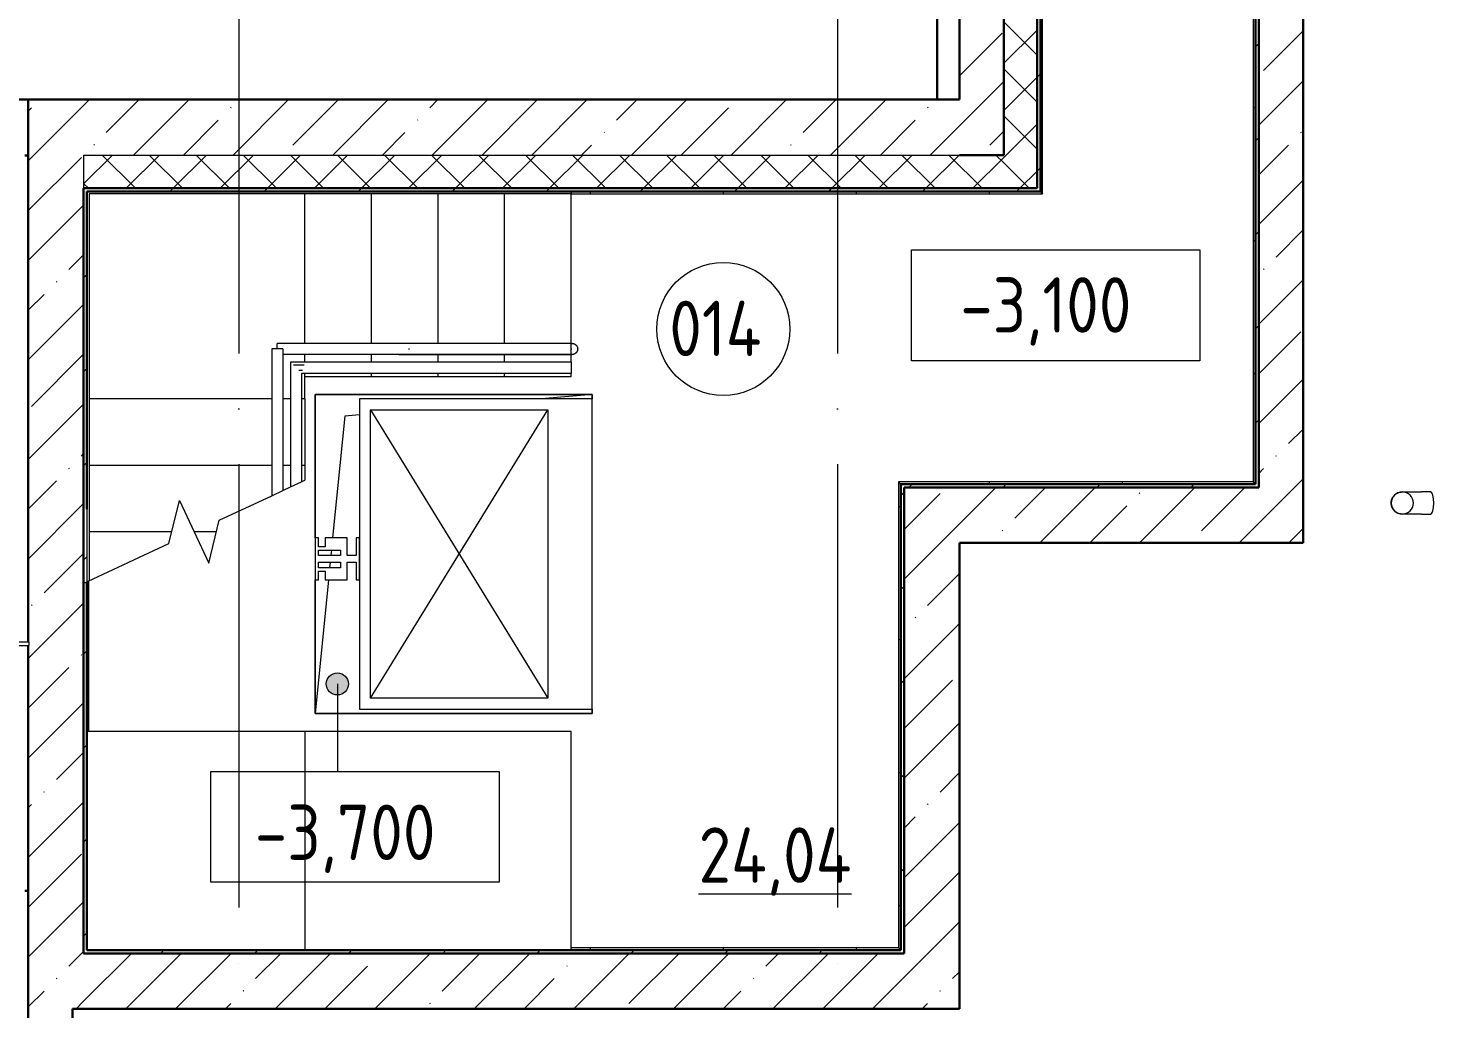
# Model space of a CAD drawing. Header units: millimetres. Extents: x -695119 to 412940, y -249585 to 622758.
# Drawn here: x -106383 to -100043, y 92235 to 96660 of the extents above; entities that cross this region are included whole.
import ezdxf

# ---------------------------------------------------------------- set-up
doc = ezdxf.new("R2010")
doc.units = ezdxf.units.MM
doc.linetypes.add('ADSK_Линия сетки', pattern=[25, 20, -2.5, 0, -2.5])
for name, color, linetype, lineweight in [('Аннотация', 252, 'Continuous', 18), ('Лестницы', 8, 'Continuous', 9), ('Марки помещений', 8, 'Continuous', 20), ('Обобщенные модели', 8, 'Continuous', 18), ('Оборудование', 8, 'Continuous', 18), ('Ограждение', 8, 'Continuous', 9), ('Оси', 252, 'Continuous', 9), ('Отметки', 252, 'Continuous', 9), ('Перекрытие', 252, 'Continuous', 18), ('Стены внутренние', 252, 'Continuous', 18), ('Стены наружные', 252, 'Continuous', 18), ('Стены штриховка', 7, 'Continuous', 9)]:
    doc.layers.add(name, color=color, linetype=linetype, lineweight=lineweight)
doc.styles.add('GOST Common_2', font='', dxfattribs={"width": 0.9, "height": 250})
doc.styles.get('GOST Common_2').set_extended_font_data('GOST type B')
pattern_1 = [(0, (-204647.66, -898.36), (0, 600), []), (90, (-204647.66, -898.36), (-600, 4e-14), [])]

# ---------------------------------------------------------------- blocks, each defined once
blk = doc.blocks.new('подвал')
at = {"layer": 'Ограждение', "true_color": 0x636466}
h = blk.add_hatch(dxfattribs=at)
h.set_pattern_fill('FP_22', color=251, style=0, pattern_type=2)
h.set_pattern_definition(pattern_1)
h.paths.add_polyline_path([(-175498.6, 12276.9), (-175498.6, 22596.9), (-175508.6, 22586.9), (-175508.6, 12286.9)])
h = blk.add_hatch(dxfattribs=at)
h.set_pattern_fill('FP_22', color=251, style=0, pattern_type=2)
h.set_pattern_definition(pattern_1)
h.paths.add_polyline_path([(-176458.6, 13586.9), (-176458.6, 20461.9), (-176468.6, 20451.9), (-176468.6, 13596.9)])
h = blk.add_hatch(dxfattribs=at)
h.set_pattern_fill('FP_22', color=251, style=0, pattern_type=2)
h.set_pattern_definition(pattern_1)
h.paths.add_polyline_path([(-177460, 13586.9), (-176458.6, 13586.9), (-176468.6, 13596.9), (-178585.4, 13596.9), (-178585.4, 13586.9)])
h = blk.add_hatch(dxfattribs=at)
h.set_pattern_fill('FP_22', color=251, style=0, pattern_type=2)
h.set_pattern_definition(pattern_1)
h.paths.add_polyline_path([(-177083.6, 12276.9), (-175498.6, 12276.9), (-175508.6, 12286.9), (-177108.6, 12286.9), (-177098.6, 12276.9)])
h = blk.add_hatch(dxfattribs=at)
h.set_pattern_fill('FP_22', color=251, style=0, pattern_type=2)
h.set_pattern_definition(pattern_1)
h.paths.add_polyline_path([(-177098.6, 10174.9), (-177098.6, 12276.9), (-177108.6, 12286.9), (-177108.6, 10184.9)])
h = blk.add_hatch(dxfattribs=at)
h.set_pattern_fill('FP_22', color=251, style=0, pattern_type=2)
h.set_pattern_definition(pattern_1)
h.paths.add_polyline_path([(-180760.9, 11161.9), (-180760.9, 11840.2), (-180768.6, 11836.6), (-180768.6, 11161.9)])
h = blk.add_hatch(dxfattribs=at)
h.set_pattern_fill('FP_35', color=251, style=0, pattern_type=2)
h.set_pattern_definition(pattern_1)
h.paths.add_polyline_path([(-177460, 10174.9), (-177098.6, 10174.9), (-177108.6, 10184.9), (-178585.4, 10184.9), (-178585.4, 10174.9)])
at = {"layer": 'Отметки', "true_color": 0x636466}
h = blk.add_hatch(color=251, dxfattribs=at)
edge = h.paths.add_edge_path()
edge.add_arc((-179639.3, 11376.1), 50, 0, 360)
at = {"layer": 'Аннотация', "color": 251, "lineweight": 20, "true_color": 0x636466}
for p, q in [((-177050.1, 12833.8), (-177050.1, 13333.8)), ((-177050.1, 13333.8), (-175750.1, 13333.8)), ((-175750.1, 13333.8), (-175750.1, 12833.8)), ((-175750.1, 12833.8), (-177050.1, 12833.8)), ((-180210.3, 10481), (-180210.3, 10981)), ((-180210.3, 10981), (-178910.3, 10981)), ((-178910.3, 10981), (-178910.3, 10481)), ((-178910.3, 10481), (-180210.3, 10481))]:
    blk.add_line(p, q, dxfattribs=at)
at = {"layer": 'Лестницы', "color": 251, "true_color": 0x636466}
for p, q in [((-179785.4, 12911.9), (-179785.4, 13586.9)), ((-179785.4, 12911.9), (-179785.4, 13586.9)), ((-179485.4, 12911.9), (-179485.4, 13586.9)), ((-179485.4, 12911.9), (-179485.4, 13586.9)), ((-179185.4, 12911.9), (-179185.4, 13586.9)), ((-179185.4, 12911.9), (-179185.4, 13586.9)), ((-178885.4, 12911.9), (-178885.4, 13586.9)), ((-178885.4, 12911.9), (-178885.4, 13586.9)), ((-178585.4, 12911.9), (-178585.4, 13586.9)), ((-178585.4, 12911.9), (-178585.4, 13586.9)), ((-179785.4, 12826.9), (-179785.4, 12861.9)), ((-179785.4, 12826.9), (-179785.4, 12861.9)), ((-179485.4, 12826.9), (-179485.4, 12861.9)), ((-179485.4, 12826.9), (-179485.4, 12861.9)), ((-179185.4, 12826.9), (-179185.4, 12861.9)), ((-179185.4, 12826.9), (-179185.4, 12861.9)), ((-178885.4, 12826.9), (-178885.4, 12861.9)), ((-178885.4, 12826.9), (-178885.4, 12861.9)), ((-178585.4, 12826.9), (-178585.4, 12861.9)), ((-178585.4, 12826.9), (-178585.4, 12861.9)), ((-179785.4, 12761.9), (-179785.4, 12776.9)), ((-179785.4, 12761.9), (-179785.4, 12776.9)), ((-179785.4, 12661.9), (-179785.4, 12761.9)), ((-179485.4, 12761.9), (-179785.4, 12761.9)), ((-179485.4, 12761.9), (-179485.4, 12776.9)), ((-179485.4, 12761.9), (-179485.4, 12776.9)), ((-179185.4, 12761.9), (-179485.4, 12761.9)), ((-179185.4, 12761.9), (-179185.4, 12776.9)), ((-179185.4, 12761.9), (-179185.4, 12776.9)), ((-178885.4, 12761.9), (-179185.4, 12761.9)), ((-178885.4, 12761.9), (-178885.4, 12776.9)), ((-178885.4, 12761.9), (-178885.4, 12776.9)), ((-178585.4, 12761.9), (-178885.4, 12761.9)), ((-178585.4, 12761.9), (-178585.4, 12776.9)), ((-178585.4, 12761.9), (-178585.4, 12776.9)), ((-179935.4, 12661.9), (-180758.6, 12661.9)), ((-179935.4, 12661.9), (-180758.6, 12661.9)), ((-179850.4, 12661.9), (-179885.4, 12661.9)), ((-179850.4, 12661.9), (-179885.4, 12661.9)), ((-179785.4, 12661.9), (-179800.4, 12661.9)), ((-179785.4, 12661.9), (-179800.4, 12661.9)), ((-179785.4, 12661.9), (-179785.4, 12361.9)), ((-179935.4, 12361.9), (-180758.6, 12361.9)), ((-179935.4, 12361.9), (-180758.6, 12361.9)), ((-179850.4, 12361.9), (-179885.4, 12361.9)), ((-179850.4, 12361.9), (-179885.4, 12361.9)), ((-179785.4, 12361.9), (-179800.4, 12361.9)), ((-179785.4, 12361.9), (-179800.4, 12361.9)), ((-179785.4, 12361.9), (-179785.4, 12295.1)), ((-179885.4, 12248.4), (-179850.4, 12264.7)), ((-179800.4, 12288.1), (-179785.4, 12295.1)), ((-180398.7, 12009.1), (-180351.4, 12203.5)), ((-180351.4, 12203.5), (-180219.4, 11920.3)), ((-180172.1, 12114.7), (-179935.4, 12225.1)), ((-180219.4, 11920.3), (-180172.1, 12114.7)), ((-180385.8, 12061.9), (-180758.6, 12061.9)), ((-180385.8, 12061.9), (-180758.6, 12061.9)), ((-180184.9, 12061.9), (-180285.4, 12061.9)), ((-180184.9, 12061.9), (-180285.4, 12061.9)), ((-180785.4, 11828.8), (-180398.7, 12009.1))]:
    blk.add_line(p, q, dxfattribs=at)
at = {"layer": 'Марки помещений', "color": 251, "true_color": 0x636466}
blk.add_circle((-177898.8, 12977), 300, dxfattribs=at)
at = {"layer": 'Обобщенные модели', "color": 251, "true_color": 0x636466}
for p, q in [((-174709.5, 12241.9), (-174750.3, 12241.9)), ((-174750.3, 12141.9), (-174709.5, 12141.9))]:
    blk.add_line(p, q, dxfattribs=at)
at = {"layer": 'Обобщенные модели', "color": 251, "true_color": 0x636466, "flags": 128}
for points in [[(-174886.6, 12191.9), (-174886.6, 12193.9), (-174886.5, 12195.9), (-174886.3, 12197.9), (-174886, 12199.9), (-174885.6, 12201.8), (-174885.2, 12203.8), (-174884.7, 12205.7), (-174884.1, 12207.6), (-174883.4, 12209.5), (-174882.7, 12211.4), (-174881.9, 12213.2), (-174881, 12215), (-174880, 12216.7), (-174879, 12218.5), (-174877.9, 12220.1), (-174876.7, 12221.8), (-174875.5, 12223.3), (-174874.2, 12224.9), (-174872.9, 12226.4), (-174871.5, 12227.8), (-174870, 12229.1), (-174868.5, 12230.4), (-174866.9, 12231.7), (-174865.3, 12232.9), (-174863.6, 12234), (-174861.9, 12235), (-174860.2, 12236), (-174858.4, 12236.9), (-174856.6, 12237.7), (-174854.8, 12238.5), (-174852.9, 12239.2), (-174851, 12239.8), (-174849, 12240.3), (-174847.1, 12240.8), (-174845.1, 12241.2), (-174843.2, 12241.5), (-174841.2, 12241.7), (-174839.2, 12241.8), (-174837.2, 12241.9), (-174836.6, 12241.9)], [(-174836.6, 12241.9), (-174836.5, 12241.9), (-174836.2, 12241.9), (-174835.7, 12241.9), (-174835, 12241.9), (-174834.1, 12241.9), (-174833.1, 12241.9), (-174831.8, 12241.9), (-174830.3, 12241.9), (-174828.6, 12241.9), (-174826.8, 12241.9), (-174824.7, 12241.9), (-174822.5, 12241.9), (-174820.1, 12241.9), (-174817.5, 12241.9), (-174814.8, 12241.9), (-174811.9, 12241.9), (-174808.8, 12241.9), (-174805.6, 12241.9), (-174802.2, 12241.9), (-174798.7, 12241.9), (-174795.1, 12241.9), (-174791.3, 12241.9), (-174787.4, 12241.9), (-174783.3, 12241.9), (-174779.2, 12241.9), (-174774.9, 12241.9), (-174770.5, 12241.9), (-174766.1, 12241.9), (-174761.6, 12241.9), (-174756.9, 12241.9), (-174752.2, 12241.9), (-174750.3, 12241.9)], [(-174836.6, 12141.9), (-174838.6, 12141.9), (-174840.6, 12142.1), (-174842.6, 12142.3), (-174844.6, 12142.5), (-174846.6, 12142.9), (-174848.5, 12143.3), (-174850.5, 12143.9), (-174852.4, 12144.4), (-174854.2, 12145.1), (-174856.1, 12145.9), (-174857.9, 12146.7), (-174859.7, 12147.6), (-174861.5, 12148.5), (-174863.2, 12149.5), (-174864.9, 12150.6), (-174866.5, 12151.8), (-174868.1, 12153), (-174869.6, 12154.3), (-174871.1, 12155.7), (-174872.5, 12157.1), (-174873.9, 12158.5), (-174875.2, 12160), (-174876.4, 12161.6), (-174877.6, 12163.2), (-174878.7, 12164.9), (-174879.8, 12166.6), (-174880.7, 12168.3), (-174881.6, 12170.1), (-174882.5, 12171.9), (-174883.2, 12173.8), (-174883.9, 12175.7), (-174884.5, 12177.6), (-174885.1, 12179.5), (-174885.5, 12181.4), (-174885.9, 12183.4), (-174886.2, 12185.4), (-174886.4, 12187.4), (-174886.6, 12189.4), (-174886.6, 12191.4), (-174886.6, 12191.9)], [(-174750.3, 12141.9), (-174755, 12141.9), (-174759.6, 12141.9), (-174764.2, 12141.9), (-174768.7, 12141.9), (-174773.1, 12141.9), (-174777.4, 12141.9), (-174781.6, 12141.9), (-174785.7, 12141.9), (-174789.7, 12141.9), (-174793.5, 12141.9), (-174797.2, 12141.9), (-174800.8, 12141.9), (-174804.2, 12141.9), (-174807.5, 12141.9), (-174810.6, 12141.9), (-174813.6, 12141.9), (-174816.4, 12141.9), (-174819.1, 12141.9), (-174821.5, 12141.9), (-174823.8, 12141.9), (-174825.9, 12141.9), (-174827.9, 12141.9), (-174829.6, 12141.9), (-174831.2, 12141.9), (-174832.5, 12141.9), (-174833.7, 12141.9), (-174834.7, 12141.9), (-174835.5, 12141.9), (-174836.1, 12141.9), (-174836.4, 12141.9), (-174836.6, 12141.9), (-174836.6, 12141.9)]]:
    blk.add_lwpolyline(points, dxfattribs=at)
at = {"layer": 'Обобщенные модели', "color": 251, "true_color": 0x636466}
for start, end in [(0, 180), (180, 0)]:
    blk.add_arc((-174836.6, 12191.9), 50, start, end, dxfattribs=at)
for start_param, end_param in [(4.712389, 6.283185), (3.141593, 4.712389)]:
    blk.add_ellipse((-174709.5, 12191.9), major_axis=(0, 50), ratio=0.309017, start_param=start_param, end_param=end_param, dxfattribs=at)
at = {"layer": 'Оборудование', "color": 251, "true_color": 0x636466}
for p, q in [((-179740, 12681.9), (-179740, 12034.9)), ((-178490, 12681.9), (-179740, 12681.9)), ((-178490, 12681.9), (-178718.6, 12661.9)), ((-178490, 12661.9), (-178490, 12681.9)), ((-178490, 12661.9), (-179540, 12661.9)), ((-179540, 12661.9), (-179540, 11261.9)), ((-178490, 11261.9), (-178490, 12661.9)), ((-179605.8, 12584.3), (-179660.7, 12034.9)), ((-179540, 12590), (-179605.8, 12584.3)), ((-179490, 11311.9), (-178690, 12611.9)), ((-179490, 12611.9), (-178690, 11311.9)), ((-179490, 11311.9), (-179490, 12611.9)), ((-179490, 12611.9), (-178690, 12611.9)), ((-178690, 12611.9), (-178690, 11311.9)), ((-179725, 12034.9), (-179740, 12034.9)), ((-179740, 12034.9), (-179740, 11844.9)), ((-179725, 11994.9), (-179725, 12034.9)), ((-179695, 11994.9), (-179725, 11994.9)), ((-179640, 12034.9), (-179695, 12034.9)), ((-179695, 12034.9), (-179695, 11994.9)), ((-179595, 12034.9), (-179640, 12034.9)), ((-179595, 11954.9), (-179595, 12034.9)), ((-179540, 12034.9), (-179555, 12034.9)), ((-179555, 12034.9), (-179555, 11954.9)), ((-179540, 11844.9), (-179540, 12034.9)), ((-179725, 11979.9), (-179625, 11979.9)), ((-179725, 11954.9), (-179725, 11979.9)), ((-179625, 11954.9), (-179725, 11954.9)), ((-179725, 11899.9), (-179725, 11924.9)), ((-179725, 11924.9), (-179625, 11924.9)), ((-179671.7, 11924.9), (-179674.2, 11899.9)), ((-179666.2, 11979.9), (-179668.7, 11954.9)), ((-179625, 11979.9), (-179625, 11954.9)), ((-179625, 11924.9), (-179625, 11899.9)), ((-179555, 11954.9), (-179595, 11954.9)), ((-179595, 11844.9), (-179595, 11924.9)), ((-179595, 11924.9), (-179555, 11924.9)), ((-179555, 11924.9), (-179555, 11844.9)), ((-179625, 11899.9), (-179725, 11899.9)), ((-179725, 11844.9), (-179725, 11884.9)), ((-179725, 11884.9), (-179695, 11884.9)), ((-179695, 11884.9), (-179695, 11844.9)), ((-179679.7, 11844.9), (-179740, 11241.9)), ((-179740, 11844.9), (-179740, 11241.9)), ((-179740, 11844.9), (-179725, 11844.9)), ((-179695, 11844.9), (-179640, 11844.9)), ((-179640, 11844.9), (-179595, 11844.9)), ((-179555, 11844.9), (-179540, 11844.9)), ((-178690, 11311.9), (-179490, 11311.9)), ((-179740, 11241.9), (-178490, 11241.9)), ((-179540, 11261.9), (-178490, 11261.9)), ((-178490, 11241.9), (-178490, 11261.9))]:
    blk.add_line(p, q, dxfattribs=at)
at = {"layer": 'Ограждение', "color": 251, "true_color": 0x636466}
for p, q in [((-175508.6, 22586.9), (-175508.6, 12286.9)), ((-176458.6, 13586.9), (-176458.6, 20461.9)), ((-180758.6, 13586.9), (-180758.6, 12961.9)), ((-179785.4, 13586.9), (-180758.6, 13586.9)), ((-178585.4, 13586.9), (-179785.4, 13586.9)), ((-178585.4, 13596.9), (-178585.4, 13586.9)), ((-178585.4, 13586.9), (-176458.6, 13586.9)), ((-176468.6, 13596.9), (-176458.6, 13586.9)), ((-176458.6, 13586.9), (-176468.6, 13596.9)), ((-180758.6, 12961.9), (-180758.6, 11841.2)), ((-179885.4, 12886.9), (-179935.4, 12886.9)), ((-179935.4, 12886.9), (-179935.4, 12225.1)), ((-179910.4, 12886.9), (-179910.4, 12911.9)), ((-179785.4, 12911.9), (-179910.4, 12911.9)), ((-179885.4, 12886.9), (-179885.4, 12248.4)), ((-178584.6, 12911.9), (-179785.4, 12911.9)), ((-178584.6, 12911.9), (-179361.9, 12911.9)), ((-179315.4, 12884.3), (-179315.4, 12889.5)), ((-178584.6, 12861.9), (-178584.6, 12911.9)), ((-179785.4, 12861.9), (-179885.4, 12861.9)), ((-179850.4, 12826.9), (-179850.4, 12659.9)), ((-179785.4, 12826.9), (-179850.4, 12826.9)), ((-179789.1, 12814.4), (-179837.9, 12814.4)), ((-178584.6, 12861.9), (-179785.4, 12861.9)), ((-178584.6, 12826.9), (-179785.4, 12826.9)), ((-179361.9, 12861.9), (-178584.6, 12861.9)), ((-178584.6, 12826.9), (-178584.6, 12776.9)), ((-179796.6, 12789.4), (-179812.9, 12789.4)), ((-179800.4, 12776.9), (-179800.4, 12659.9)), ((-178584.6, 12776.9), (-179800.4, 12776.9)), ((-179850.4, 12659.9), (-179850.4, 12264.7)), ((-179800.4, 12659.9), (-179800.4, 12288.1)), ((-179935.4, 12225.1), (-179885.4, 12248.4)), ((-179850.4, 12264.7), (-179800.4, 12288.1)), ((-179850.4, 12264.7), (-179800.4, 12288.1)), ((-177098.6, 12276.9), (-177108.6, 12286.9)), ((-175508.6, 12286.9), (-177108.6, 12286.9)), ((-177108.6, 12286.9), (-177098.6, 12276.9)), ((-177108.6, 12286.9), (-177108.6, 10184.9)), ((-175498.6, 12276.9), (-175508.6, 12286.9)), ((-175508.6, 12286.9), (-175498.6, 12276.9)), ((-180768.6, 12164.9), (-180768.6, 11836.6)), ((-180768.6, 11836.6), (-180758.6, 11841.2)), ((-180760.9, 11161.9), (-180760.9, 11840.2)), ((-181028.9, 11563.9), (-181083.9, 11563.9)), ((-181083.9, 11548.9), (-181028.9, 11548.9)), ((-181028.9, 11556.4), (-181028.9, 11563.9)), ((-181028.9, 11548.9), (-181028.9, 11556.4)), ((-177108.6, 10184.9), (-178585.4, 10184.9)), ((-177098.6, 10174.9), (-177108.6, 10184.9)), ((-177108.6, 10184.9), (-177098.6, 10174.9))]:
    blk.add_line(p, q, dxfattribs=at)
at = {"layer": 'Ограждение', "color": 251, "true_color": 0x636466, "flags": 128}
for points in [[(-178580.5, 12911.9), (-178580.5, 12911.9), (-178580.6, 12911.9), (-178580.8, 12911.9), (-178581, 12911.9), (-178581.2, 12911.9), (-178581.6, 12911.9), (-178582, 12911.9), (-178582.4, 12911.9), (-178582.9, 12911.9), (-178583.5, 12911.9), (-178584.1, 12911.9), (-178584.7, 12911.9), (-178585.5, 12911.9), (-178586.2, 12911.9), (-178587, 12911.9), (-178587.9, 12911.9), (-178588.8, 12911.9), (-178589.8, 12911.9), (-178590.8, 12911.9), (-178591.9, 12911.9), (-178593, 12911.9), (-178594.1, 12911.9), (-178595.3, 12911.9), (-178596.5, 12911.9), (-178597.7, 12911.9), (-178598, 12911.9)], [(-178584.6, 12888.9), (-178584.6, 12886.9), (-178584.6, 12884.9)], [(-178584.3, 12911.9), (-178583.7, 12911.9), (-178583.1, 12911.9), (-178582.6, 12911.9), (-178582.1, 12911.9), (-178581.7, 12911.9), (-178581.4, 12911.9), (-178581.1, 12911.9), (-178580.8, 12911.9), (-178580.7, 12911.9), (-178580.6, 12911.9), (-178580.5, 12911.9), (-178580.5, 12911.9)], [(-178580.5, 12911.9), (-178579.5, 12911.9), (-178578.5, 12911.8), (-178577.5, 12911.7), (-178576.5, 12911.6), (-178575.5, 12911.4), (-178574.6, 12911.2), (-178573.6, 12910.9), (-178572.6, 12910.6), (-178571.7, 12910.3), (-178570.8, 12909.9), (-178569.8, 12909.5), (-178569, 12909.1), (-178568.1, 12908.6), (-178567.2, 12908.1), (-178566.4, 12907.5), (-178565.6, 12907), (-178564.8, 12906.3), (-178564, 12905.7), (-178563.3, 12905), (-178562.6, 12904.3), (-178561.9, 12903.6), (-178561.2, 12902.8), (-178560.6, 12902.1), (-178560, 12901.2), (-178559.5, 12900.4), (-178558.9, 12899.6), (-178558.4, 12898.7), (-178558, 12897.8), (-178557.6, 12896.9), (-178557.2, 12896), (-178556.9, 12895), (-178556.5, 12894.1), (-178556.3, 12893.1), (-178556, 12892.1), (-178555.9, 12891.2), (-178555.7, 12890.2), (-178555.6, 12889.2), (-178555.5, 12888.2), (-178555.5, 12887.2), (-178555.5, 12886.9)], [(-178555.5, 12886.9), (-178555.5, 12885.9), (-178555.6, 12884.9), (-178555.7, 12883.9), (-178555.8, 12882.9), (-178556, 12881.9), (-178556.2, 12881), (-178556.5, 12880), (-178556.8, 12879), (-178557.1, 12878.1), (-178557.5, 12877.2), (-178557.9, 12876.3), (-178558.3, 12875.4), (-178558.8, 12874.5), (-178559.3, 12873.6), (-178559.9, 12872.8), (-178560.4, 12872), (-178561.1, 12871.2), (-178561.7, 12870.4), (-178562.4, 12869.7), (-178563.1, 12869), (-178563.8, 12868.3), (-178564.6, 12867.6), (-178565.4, 12867), (-178566.2, 12866.4), (-178567, 12865.9), (-178567.8, 12865.3), (-178568.7, 12864.9), (-178569.6, 12864.4), (-178570.5, 12864), (-178571.4, 12863.6), (-178572.4, 12863.3), (-178573.3, 12863), (-178574.3, 12862.7), (-178575.3, 12862.5), (-178576.2, 12862.3), (-178577.2, 12862.1), (-178578.2, 12862), (-178579.2, 12861.9), (-178580.2, 12861.9), (-178580.5, 12861.9)], [(-178598, 12861.9), (-178596.7, 12861.9), (-178595.5, 12861.9), (-178594.3, 12861.9), (-178593.2, 12861.9), (-178592.1, 12861.9), (-178591, 12861.9), (-178590, 12861.9), (-178589, 12861.9), (-178588.1, 12861.9), (-178587.2, 12861.9), (-178586.4, 12861.9), (-178585.6, 12861.9), (-178584.9, 12861.9), (-178584.2, 12861.9), (-178583.6, 12861.9), (-178583, 12861.9), (-178582.5, 12861.9), (-178582, 12861.9), (-178581.6, 12861.9), (-178581.3, 12861.9), (-178581, 12861.9), (-178580.8, 12861.9), (-178580.6, 12861.9), (-178580.5, 12861.9), (-178580.5, 12861.9)], [(-178580.5, 12861.9), (-178580.5, 12861.9), (-178580.6, 12861.9), (-178580.8, 12861.9), (-178581, 12861.9), (-178581.2, 12861.9), (-178581.6, 12861.9), (-178582, 12861.9), (-178582.4, 12861.9), (-178582.9, 12861.9), (-178583.5, 12861.9), (-178584.1, 12861.9), (-178584.7, 12861.9)]]:
    blk.add_lwpolyline(points, dxfattribs=at)
at = {"layer": 'Ограждение', "color": 251, "true_color": 0x636466}
for start_param, end_param in [(4.712389, 4.791601), (4.633177, 4.712389)]:
    blk.add_ellipse((-178598, 12886.9), major_axis=(0, 25), ratio=0.533794, start_param=start_param, end_param=end_param, dxfattribs=at)
at = {"layer": 'Оси', "color": 251, "linetype": 'ADSK_Линия сетки', "ltscale": 100, "true_color": 0x636466}
for p, q in [((-180083.6, 29867.6), (-180083.6, 9961.9)), ((-177383.6, 29867.6), (-177383.6, 9961.9))]:
    blk.add_line(p, q, dxfattribs=at)
at = {"layer": 'Отметки', "color": 251, "lineweight": 20, "true_color": 0x636466}
for p, q in [((-179639.3, 11376.1), (-179639.3, 10981)), ((-179639.3, 10981), (-179560.3, 10981))]:
    blk.add_line(p, q, dxfattribs=at)
at = {"layer": 'Отметки', "color": 251, "true_color": 0x636466}
blk.add_circle((-179639.3, 11376.1), 50, dxfattribs=at)
at = {"layer": 'Перекрытие', "color": 251, "true_color": 0x636466}
for p, q in [((-179740, 12034.9), (-179740, 12681.9)), ((-179740, 12681.9), (-178490, 12681.9)), ((-178490, 12681.9), (-178490, 12661.9)), ((-179740, 11241.9), (-179740, 11844.9)), ((-178490, 11241.9), (-179740, 11241.9)), ((-178490, 11261.9), (-178490, 11241.9)), ((-178585.4, 11161.9), (-180768.6, 11161.9)), ((-179785.4, 11161.9), (-179785.4, 10174.9)), ((-178585.4, 10174.9), (-178585.4, 11161.9))]:
    blk.add_line(p, q, dxfattribs=at)
at = {"layer": 'Стены внутренние', "color": 251, "lineweight": 30, "true_color": 0x636466}
for p, q in [((-176483.6, 13611.9), (-176483.6, 20436.9)), ((-180783.6, 13611.9), (-176483.6, 13611.9))]:
    blk.add_line(p, q, dxfattribs=at)
at = {"layer": 'Стены внутренние', "color": 251, "linetype": 'Continuous', "lineweight": 9, "true_color": 0x636466}
for p, q in [((-176483.6, 14212.5), (-176633.6, 14362.5)), ((-176633.6, 14175.6), (-176483.6, 14325.6)), ((-176483.6, 14000.4), (-176633.6, 14150.4)), ((-176633.6, 13963.5), (-176483.6, 14113.5)), ((-176483.6, 13788.3), (-176633.6, 13938.3)), ((-176633.6, 13751.3), (-176483.6, 13901.3)), ((-180783.6, 13631.9), (-180653.6, 13761.9)), ((-180549.9, 13611.9), (-180699.9, 13761.9)), ((-180591.4, 13611.9), (-180441.4, 13761.9)), ((-180337.8, 13611.9), (-180487.8, 13761.9)), ((-180379.3, 13611.9), (-180229.3, 13761.9)), ((-180125.6, 13611.9), (-180275.6, 13761.9)), ((-180167.2, 13611.9), (-180017.2, 13761.9)), ((-179913.5, 13611.9), (-180063.5, 13761.9)), ((-179955.1, 13611.9), (-179805.1, 13761.9)), ((-179701.4, 13611.9), (-179851.4, 13761.9)), ((-179742.9, 13611.9), (-179592.9, 13761.9)), ((-179489.2, 13611.9), (-179639.2, 13761.9)), ((-179530.8, 13611.9), (-179380.8, 13761.9)), ((-179277.1, 13611.9), (-179427.1, 13761.9)), ((-179318.7, 13611.9), (-179168.7, 13761.9)), ((-179065, 13611.9), (-179215, 13761.9)), ((-179106.5, 13611.9), (-178956.5, 13761.9)), ((-178852.8, 13611.9), (-179002.8, 13761.9)), ((-178894.4, 13611.9), (-178744.4, 13761.9)), ((-178640.7, 13611.9), (-178790.7, 13761.9)), ((-178682.3, 13611.9), (-178532.3, 13761.9)), ((-178428.6, 13611.9), (-178578.6, 13761.9)), ((-178470.1, 13611.9), (-178320.1, 13761.9)), ((-178216.4, 13611.9), (-178366.4, 13761.9)), ((-178258, 13611.9), (-178108, 13761.9)), ((-178004.3, 13611.9), (-178154.3, 13761.9)), ((-178045.9, 13611.9), (-177895.9, 13761.9)), ((-177792.2, 13611.9), (-177942.2, 13761.9)), ((-177833.7, 13611.9), (-177683.7, 13761.9)), ((-177580, 13611.9), (-177730, 13761.9)), ((-177621.6, 13611.9), (-177471.6, 13761.9)), ((-177367.9, 13611.9), (-177517.9, 13761.9)), ((-177409.5, 13611.9), (-177259.5, 13761.9)), ((-177155.8, 13611.9), (-177305.8, 13761.9)), ((-177197.3, 13611.9), (-177047.3, 13761.9)), ((-176943.7, 13611.9), (-177093.7, 13761.9)), ((-176985.2, 13611.9), (-176835.2, 13761.9)), ((-176731.5, 13611.9), (-176881.5, 13761.9)), ((-176633.6, 13726.2), (-176669.4, 13761.9)), ((-176773.1, 13611.9), (-176633.6, 13751.3)), ((-176519.4, 13611.9), (-176633.6, 13726.2)), ((-180762, 13611.9), (-180783.6, 13633.5)), ((-176560.9, 13611.9), (-176483.6, 13689.2))]:
    blk.add_line(p, q, dxfattribs=at)
at = {"layer": 'Стены наружные', "color": 251, "lineweight": 30, "true_color": 0x636466}
for p, q in [((-175283.6, 12011.9), (-175283.6, 22811.9)), ((-175498.6, 22596.9), (-175498.6, 12276.9)), ((-175483.6, 22611.9), (-175483.6, 12261.9)), ((-176468.6, 13596.9), (-176468.6, 20451.9)), ((-176933.6, 14011.9), (-176933.6, 20286.9)), ((-176633.6, 13761.9), (-176633.6, 20286.9)), ((-176833.6, 20036.9), (-176833.6, 14011.9)), ((-176833.6, 14011.9), (-182118.6, 14011.9)), ((-181033.6, 11563.9), (-181033.6, 14011.9)), ((-181033.6, 13759.9), (-181048.6, 13759.9)), ((-176833.6, 13761.9), (-176633.6, 13761.9)), ((-180783.6, 10159.9), (-180783.6, 13611.9)), ((-180768.6, 12164.4), (-180768.6, 13596.9)), ((-180768.6, 13596.9), (-176468.6, 13596.9)), ((-177098.6, 12276.9), (-177098.6, 10174.9)), ((-175498.6, 12276.9), (-177098.6, 12276.9)), ((-177083.6, 12261.9), (-177083.6, 10159.9)), ((-175483.6, 12261.9), (-177083.6, 12261.9)), ((-176833.6, 9909.9), (-176833.6, 12011.9)), ((-176833.6, 12011.9), (-175283.6, 12011.9)), ((-180768.6, 10174.9), (-180768.6, 11836.6)), ((-181033.6, 9210.4), (-181033.6, 11548.9)), ((-181048.6, 10441.9), (-181033.6, 10441.9)), ((-177083.6, 10159.9), (-180783.6, 10159.9)), ((-177098.6, 10174.9), (-180768.6, 10174.9)), ((-180833.6, 9909.9), (-176833.6, 9909.9)), ((-180833.6, 9210.4), (-180833.6, 9909.9))]:
    blk.add_line(p, q, dxfattribs=at)
at = {"layer": 'Стены наружные', "color": 251, "linetype": 'Continuous', "lineweight": 9, "true_color": 0x636466}
for p, q in [((-176833.6, 14118.8), (-176640.5, 14311.9)), ((-175461.8, 14143.6), (-175283.6, 14321.8)), ((-175498.6, 14249.9), (-175483.6, 14264.9)), ((-176833.6, 13894.3), (-176633.6, 14094.3)), ((-176483.6, 14113.5), (-176468.6, 14128.5)), ((-175483.6, 13897.2), (-175283.6, 14097.2)), ((-180783.6, 13985.4), (-180757.1, 14011.9)), ((-180681.6, 13862.9), (-180532.6, 14011.9)), ((-180558.1, 13761.9), (-180308.1, 14011.9)), ((-180109.1, 13761.9), (-179859.1, 14011.9)), ((-179839.7, 13806.8), (-179634.6, 14011.9)), ((-179660.1, 13761.9), (-179410.1, 14011.9)), ((-179222.3, 13975.2), (-179185.6, 14011.9)), ((-179211.1, 13761.9), (-178961.1, 14011.9)), ((-178986.6, 13761.9), (-178736.6, 14011.9)), ((-178762.1, 13761.9), (-178512.1, 14011.9)), ((-178380.4, 13919.1), (-178287.6, 14011.9)), ((-178313.1, 13761.9), (-178063.1, 14011.9)), ((-177864, 13761.9), (-177614, 14011.9)), ((-177538.5, 13862.9), (-177389.5, 14011.9)), ((-177415, 13761.9), (-177165, 14011.9)), ((-181033.6, 13735.4), (-180783.6, 13985.4)), ((-181033.6, 13959.9), (-181018.4, 13975.2)), ((-180120.3, 13975.2), (-180118, 13977.6)), ((-178088.5, 13761.9), (-177875.3, 13975.2)), ((-176977.2, 13975.2), (-176974.9, 13977.6)), ((-180333.6, 13761.9), (-180176.5, 13919.1)), ((-179278.4, 13919.1), (-179276.1, 13921.4)), ((-177190.5, 13761.9), (-177033.4, 13919.1)), ((-176966, 13761.9), (-176833.6, 13894.3)), ((-179435.6, 13761.9), (-179334.6, 13862.9)), ((-178436.5, 13862.9), (-178434.2, 13865.3)), ((-176696.6, 13806.8), (-176633.6, 13869.8)), ((-175498.6, 13825.7), (-175483.6, 13840.7)), ((-175293.4, 13862.9), (-175291.1, 13865.3)), ((-180737.7, 13806.8), (-180735.4, 13809.2)), ((-178537.6, 13761.9), (-178492.7, 13806.8)), ((-177594.6, 13806.8), (-177592.3, 13809.2)), ((-175483.6, 13672.7), (-175349.6, 13806.8)), ((-181033.6, 13510.9), (-180793.9, 13750.7)), ((-176483.6, 13689.2), (-176468.6, 13704.2)), ((-175483.6, 13448.2), (-175283.6, 13648.2)), ((-180394.3, 13596.9), (-180379.3, 13611.9)), ((-179970.1, 13596.9), (-179955.1, 13611.9)), ((-179545.8, 13596.9), (-179530.8, 13611.9)), ((-179121.5, 13596.9), (-179106.5, 13611.9)), ((-178697.3, 13596.9), (-178682.3, 13611.9)), ((-178273, 13596.9), (-178258, 13611.9)), ((-177848.7, 13596.9), (-177833.7, 13611.9)), ((-177424.5, 13596.9), (-177409.5, 13611.9)), ((-177000.2, 13596.9), (-176985.2, 13611.9)), ((-176575.9, 13596.9), (-176560.9, 13611.9)), ((-181033.6, 13286.4), (-180783.6, 13536.4)), ((-175498.6, 13401.4), (-175483.6, 13416.4)), ((-175405.7, 13301.7), (-175283.6, 13423.7)), ((-181033.6, 13285.2), (-181038.6, 13276.5)), ((-180850, 13245.5), (-180783.6, 13311.9)), ((-180906.1, 13189.4), (-180903.7, 13191.8)), ((-180783.6, 13207.6), (-180768.6, 13222.6)), ((-175483.6, 12999.2), (-175283.6, 13199.2)), ((-175461.8, 13245.5), (-175459.5, 13247.9)), ((-181033.6, 13061.9), (-180962.2, 13133.3)), ((-181033.6, 12837.4), (-180783.6, 13087.4)), ((-175498.6, 12977.2), (-175483.6, 12992.2)), ((-175483.6, 12774.7), (-175293.4, 12964.9)), ((-181018.4, 12628.1), (-180783.6, 12862.9)), ((-180783.6, 12783.3), (-180768.6, 12798.3)), ((-175483.6, 12550.2), (-175283.6, 12750.2)), ((-181033.6, 12388.4), (-180783.6, 12638.4)), ((-175498.6, 12552.9), (-175483.6, 12567.9)), ((-175349.6, 12459.8), (-175283.6, 12525.7)), ((-180793.9, 12403.6), (-180783.6, 12413.9)), ((-180783.6, 12359.1), (-180768.6, 12374.1)), ((-175405.7, 12403.6), (-175403.3, 12406)), ((-180850, 12347.5), (-180847.6, 12349.9)), ((-175483.6, 12325.7), (-175461.8, 12347.5)), ((-175322.9, 12261.9), (-175283.6, 12301.2)), ((-181033.6, 12163.9), (-180906.1, 12291.4)), ((-177098.6, 12225.7), (-177083.6, 12240.7)), ((-177062.4, 12261.9), (-177047.4, 12276.9)), ((-176833.6, 12098.2), (-176670, 12261.9)), ((-176638.1, 12261.9), (-176623.1, 12276.9)), ((-176584.4, 12123), (-176445.5, 12261.9)), ((-176471, 12011.9), (-176221, 12261.9)), ((-176213.9, 12261.9), (-176198.9, 12276.9)), ((-176023.1, 12235.3), (-176020.7, 12237.6)), ((-176021.9, 12011.9), (-175771.9, 12261.9)), ((-175789.6, 12261.9), (-175774.6, 12276.9)), ((-175742.5, 12066.9), (-175547.4, 12261.9)), ((-175572.9, 12011.9), (-175322.9, 12261.9)), ((-181033.6, 11939.4), (-180783.6, 12189.4)), ((-177083.6, 12072.7), (-176921.1, 12235.3)), ((-176246.4, 12011.9), (-176079.2, 12179.1)), ((-177083.6, 11848.2), (-176833.6, 12098.2)), ((-176640.5, 12066.9), (-176638.1, 12069.3)), ((-175348.4, 12011.9), (-175283.6, 12076.7)), ((-175797.4, 12011.9), (-175796.2, 12013.1)), ((-180962.2, 11786.2), (-180783.6, 11964.8)), ((-180783.6, 11934.8), (-180768.6, 11949.8)), ((-176977.2, 11730.1), (-176833.6, 11873.7)), ((-177098.6, 11801.4), (-177083.6, 11816.4)), ((-181033.6, 11490.3), (-180783.6, 11740.3)), ((-181018.4, 11730.1), (-181016, 11732.5)), ((-177033.4, 11674), (-177031, 11676.4)), ((-177083.6, 11399.2), (-176833.6, 11649.2)), ((-180793.9, 11505.6), (-180791.5, 11508)), ((-180783.6, 11510.5), (-180768.6, 11525.5)), ((-181033.6, 11265.8), (-180850, 11449.5)), ((-177098.6, 11377.2), (-177083.6, 11392.2)), ((-177083.6, 11174.7), (-176865, 11393.4)), ((-181033.6, 11041.3), (-180783.6, 11291.3)), ((-177083.6, 10950.2), (-176833.6, 11200.2)), ((-180783.6, 11086.3), (-180768.6, 11101.3)), ((-180906.1, 10944.3), (-180783.6, 11066.8)), ((-176921.1, 10888.2), (-176833.6, 10975.7)), ((-177098.6, 10952.9), (-177083.6, 10967.9)), ((-181033.6, 10592.3), (-180783.6, 10842.3)), ((-180962.2, 10888.2), (-180959.9, 10890.6)), ((-181033.6, 10816.8), (-181018.4, 10832.1)), ((-176977.2, 10832.1), (-176974.9, 10834.5)), ((-177083.6, 10725.7), (-177033.4, 10776)), ((-177083.6, 10501.2), (-176833.6, 10751.2)), ((-180783.6, 10662), (-180768.6, 10677)), ((-181033.6, 10367.8), (-180793.9, 10607.6)), ((-177098.6, 10528.6), (-177083.6, 10543.6)), ((-177083.6, 10276.7), (-176833.6, 10526.7)), ((-181033.6, 10143.3), (-180783.6, 10393.3)), ((-176975.9, 10159.9), (-176833.6, 10302.2)), ((-180783.6, 10237.7), (-180768.6, 10252.7)), ((-180850, 10102.5), (-180783.6, 10168.8)), ((-180783.6, 9944.3), (-180568, 10159.9)), ((-180593.5, 9909.9), (-180344.8, 10158.6)), ((-180437.2, 10159.9), (-180422.2, 10174.9)), ((-180369, 9909.9), (-180119, 10159.9)), ((-180012.9, 10159.9), (-179997.9, 10174.9)), ((-180008.1, 10046.3), (-179894.5, 10159.9)), ((-179920, 9909.9), (-179670, 10159.9)), ((-179588.7, 10159.9), (-179573.7, 10174.9)), ((-179471, 9909.9), (-179221, 10159.9)), ((-179446.8, 10158.6), (-179445.5, 10159.9)), ((-179166.2, 9990.2), (-178996.5, 10159.9)), ((-179164.4, 10159.9), (-179149.4, 10174.9)), ((-179022, 9909.9), (-178772, 10159.9)), ((-178740.1, 10159.9), (-178725.1, 10174.9)), ((-178573, 9909.9), (-178323, 10159.9)), ((-178548.8, 10158.6), (-178547.5, 10159.9)), ((-178324.3, 9934.1), (-178098.4, 10159.9)), ((-178315.9, 10159.9), (-178300.9, 10174.9)), ((-178123.9, 9909.9), (-177873.9, 10159.9)), ((-177891.6, 10159.9), (-177876.6, 10174.9)), ((-177706.9, 10102.5), (-177649.4, 10159.9)), ((-177674.9, 9909.9), (-177424.9, 10159.9)), ((-177467.4, 10159.9), (-177452.4, 10174.9)), ((-177450.4, 9909.9), (-177201.7, 10158.6)), ((-177225.9, 9909.9), (-176975.9, 10159.9)), ((-179695.5, 9909.9), (-179502.9, 10102.5)), ((-178604.9, 10102.5), (-178602.5, 10104.8)), ((-180906.1, 10046.3), (-180903.7, 10048.7)), ((-178797.5, 9909.9), (-178661, 10046.3)), ((-177763, 10046.3), (-177760.6, 10048.7)), ((-176865, 10046.3), (-176833.6, 10077.7)), ((-181033.6, 9918.8), (-180962.2, 9990.2)), ((-180064.2, 9990.2), (-180061.8, 9992.6)), ((-177899.4, 9909.9), (-177819.1, 9990.2)), ((-176921.1, 9990.2), (-176918.7, 9992.6)), ((-180818, 9909.9), (-180783.6, 9944.3)), ((-180144.5, 9909.9), (-180120.3, 9934.1)), ((-179222.3, 9934.1), (-179219.9, 9936.4)), ((-177001.4, 9909.9), (-176977.2, 9934.1))]:
    blk.add_line(p, q, dxfattribs=at)
at = {"layer": 'Стены наружные', "color": 251, "true_color": 0x636466}
blk.add_line((-179740, 11243.9), (-178490, 11243.9), dxfattribs=at)
at = {"layer": 'Стены штриховка', "color": 251, "true_color": 0x636466}
for q in [(-176833.6, 13761.9), (-180783.6, 13611.9)]:
    blk.add_line((-180783.6, 13761.9), q, dxfattribs=at)
at = {"layer": 'Марки помещений', "color": 251, "true_color": 0x636466, "style": 'GOST Common_2', "width": 0.9}
for s, p in [('014', (-178142.3, 12854.7)), ('%%U24,04', (-178010.3, 10478.6))]:
    blk.add_text(s, height=250, dxfattribs=at).set_placement(p)
at = {"layer": 'Отметки', "color": 251, "true_color": 0x636466, "style": 'GOST Common_2', "width": 0.9}
for s, p in [('-3,100', (-176829.9, 12960.5)), ('-3,700', (-180011.5, 10581.5))]:
    blk.add_text(s, height=250, dxfattribs=at).set_placement(p)

msp = doc.modelspace()

# ---------------------------------------------------------------- block references
msp.add_blockref('подвал', (74650.568, 82325.3))

doc.saveas('drawing.dxf')
